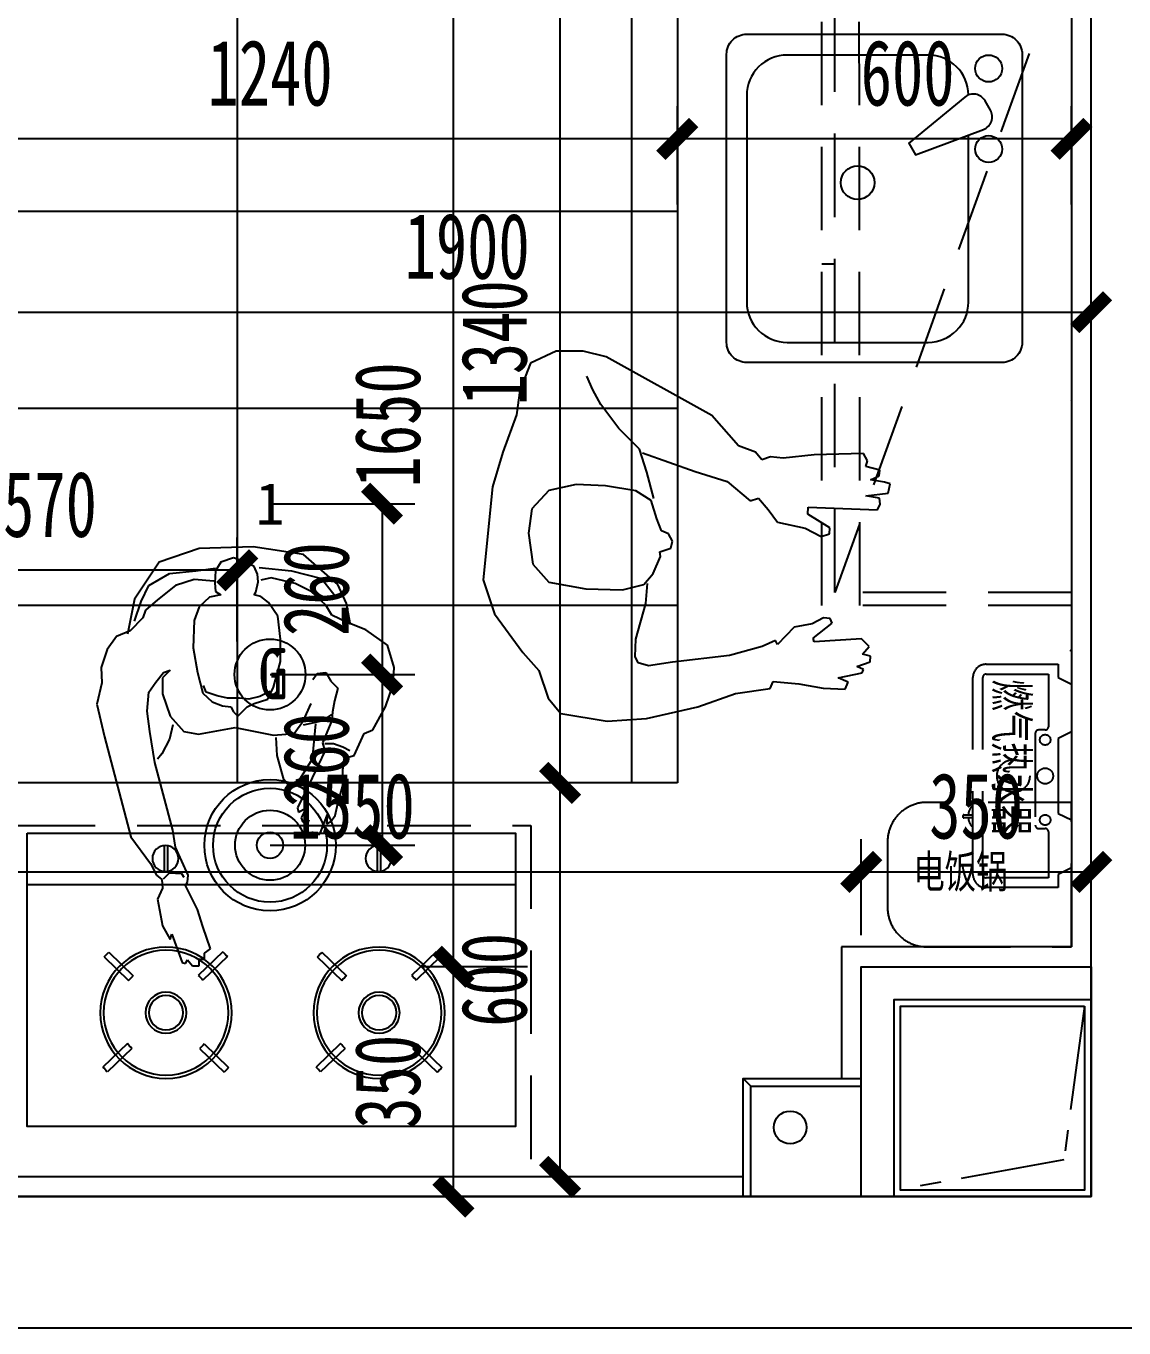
# Model space of a CAD drawing. Header units: millimetres. Extents: x -133666 to 880576, y -269375 to 86941.
# Drawn here: x -43326 to -41654, y -151267 to -149284 of the extents above; entities that cross this region are included whole.
import ezdxf
from ezdxf.enums import TextEntityAlignment as Align

# ---------------------------------------------------------------- set-up
doc = ezdxf.new("R2010")
doc.units = ezdxf.units.MM
doc.header["$LTSCALE"] = 1000
doc.linetypes.add('CENTER', pattern=[50.8, 31.75, -6.35, 6.35, -6.35])
doc.linetypes.add('DASHED', pattern=[19.05, 12.7, -6.35])
doc.layers.get('0').update_dxf_attribs({"linetype": 'CONTINUOUS'})
doc.layers.get('Defpoints').update_dxf_attribs({"color": 6, "linetype": 'CONTINUOUS'})
for name, color, linetype in [('A-土建墙（含管井、立管）', 6, 'CONTINUOUS'), ('A-新隔墙尺寸', 5, 'CONTINUOUS'), ('C-顶面灯具、灯带', 22, 'CONTINUOUS'), ('C-顶面设备（风口、换气扇、投影仪）', 7, 'CONTINUOUS'), ('C-顶面造型尺寸', 5, 'CONTINUOUS'), ('F-地坪填充', 250, 'CONTINUOUS'), ('P-固定家具（不落地、到顶）', 142, 'CONTINUOUS'), ('P-固定家具（落地、不到顶）', 142, 'CONTINUOUS'), ('P-完成面', 3, 'CONTINUOUS'), ('P-家具尺寸', 5, 'CONTINUOUS'), ('P-活动家具', 146, 'CONTINUOUS'), ('W-尺寸', 5, 'CONTINUOUS')]:
    doc.layers.add(name, color=color, linetype=linetype)
doc.styles.add('DIM', font='', dxfattribs={"width": 0.7})
doc.styles.add('WORD-2', font='simhei.ttf')
doc.styles.add('图框－2', font='tssdeng.shx', dxfattribs={"width": 0.7, "bigfont": 'TSSDCHN.shx'})
doc.styles.get('DIM').set_extended_font_data('SimSun')
doc.dimstyles.new('50', dxfattribs={"dimscale": 50, "dimtxt": 2, "dimasz": 1, "dimexe": 1, "dimexo": 1, "dimgap": 1, "dimtad": 1, "dimdec": 0, "dimzin": 0, "dimdsep": 46, "dimtxsty": 'DIM', "dimblk": 'ARCHTICK', "dimcen": 0, "dimclrd": 5, "dimclre": 5, "dimclrt": 35, "dimadec": 0, "dimazin": 0, "dimtfac": 0.5, "dimtdec": 0, "dimtix": 1, "dimtmove": 2, "dimatfit": 2, "dimldrblk": 'A', "dimfxl": 0, "dimtolj": 1, "dimtzin": 0, "dimlwd": -1, "dimlwe": -1, "dimarcsym": 0})

# ---------------------------------------------------------------- blocks, each defined once
blk = doc.blocks.new('A$C5F6C08B0')
at = {"color": 251}
for radius in [100, 86.7, 53.3, 20]:
    blk.add_circle((100, 100), radius, dxfattribs=at)
blk = doc.blocks.new('嵌入式筒灯')
at = {"color": 250}
blk.add_wipeout([(42.2, -42.7), (44.8, -40), (47.2, -37.1), (49.4, -34.1), (51.5, -30.9), (53.3, -27.6), (54.9, -24.2), (56.3, -20.7), (57.5, -17.1), (58.5, -13.5), (59.2, -9.8), (59.7, -6), (60, -2.3), (60, 1.5), (59.8, 5.3), (59.4, 9), (58.7, 12.7), (57.8, 16.4), (56.6, 20), (55.2, 23.5), (53.7, 26.9), (51.9, 30.2), (49.9, 33.4), (47.7, 36.5), (45.3, 39.4), (42.7, 42.2), (40, 44.8), (37.1, 47.2), (34.1, 49.4), (30.9, 51.5), (27.6, 53.3), (24.2, 54.9), (20.7, 56.3), (17.1, 57.5), (13.5, 58.5), (9.8, 59.2), (6, 59.7), (2.3, 60), (-1.5, 60), (-5.3, 59.8), (-9, 59.4), (-12.7, 58.7), (-16.4, 57.8), (-20, 56.6), (-23.5, 55.2), (-26.9, 53.7), (-30.2, 51.9), (-33.4, 49.9), (-36.5, 47.7), (-39.4, 45.3), (-42.2, 42.7), (-44.8, 40), (-47.2, 37.1), (-49.4, 34.1), (-51.5, 30.9), (-53.3, 27.6), (-54.9, 24.2), (-56.3, 20.7), (-57.5, 17.1), (-58.5, 13.5), (-59.2, 9.8), (-59.7, 6), (-60, 2.3), (-60, -1.5), (-59.8, -5.3), (-59.4, -9), (-58.7, -12.7), (-57.8, -16.4), (-56.6, -20), (-55.2, -23.5), (-53.7, -26.9), (-51.9, -30.2), (-49.9, -33.4), (-47.7, -36.5), (-45.3, -39.4), (-42.7, -42.2), (-40, -44.8), (-37.1, -47.2), (-34.1, -49.4), (-30.9, -51.5), (-27.6, -53.3), (-24.2, -54.9), (-20.7, -56.3), (-17.1, -57.5), (-13.5, -58.5), (-9.8, -59.2), (-6, -59.7), (-2.3, -60), (1.5, -60), (5.3, -59.8), (9, -59.4), (12.7, -58.7), (16.4, -57.8), (20, -56.6), (23.5, -55.2), (26.9, -53.7), (30.2, -51.9), (33.4, -49.9), (36.5, -47.7), (39.4, -45.3)], dxfattribs=at)
at = {"color": 251, "style": 'WORD-2'}
blk.add_attdef('1', text='', height=64, dxfattribs=at).set_placement((0, 0), align=Align.MIDDLE)
blk = doc.blocks.new('_ArchTick')
at = {"color": 0, "linetype": 'ByBlock', "const_width": 0.4}
blk.add_lwpolyline([(-0.5, -0.5), (0.5, 0.5)], dxfattribs=at)
blk = doc.blocks.new('*D667')
at = {"layer": 'Defpoints', "color": 0, "transparency": 16777216}
for p in [(-41704.1, -151066.6), (-41604.1, -151066.6), (-41704.1, -151968.3)]:
    blk.add_point(p, dxfattribs=at)
at = {"layer": 'W-尺寸', "color": 5, "transparency": 16777216}
for p, q in [((-41704.1, -151668.3), (-41704.1, -152018.3)), ((-41604.1, -151668.3), (-41604.1, -152018.3)), ((-41704.1, -151968.3), (-41754.1, -151968.3)), ((-41604.1, -151968.3), (-41704.1, -151968.3)), ((-41604.1, -151968.3), (-41554.1, -151968.3))]:
    blk.add_line(p, q, dxfattribs=at)
at = {"layer": 'W-尺寸', "color": 5, "transparency": 16777216, "xscale": 50, "yscale": 50, "zscale": 50}
blk.add_blockref('_ArchTick', (-41704.1, -151968.3), dxfattribs=at)
at = {"layer": 'W-尺寸', "color": 5, "transparency": 16777216, "xscale": 50, "yscale": 50, "zscale": 50, "rotation": 180}
blk.add_blockref('_ArchTick', (-41604.1, -151968.3), dxfattribs=at)
at = {"layer": 'W-尺寸', "color": 35, "transparency": 16777216, "insert": (-41654.1, -151868.3), "char_height": 100, "attachment_point": 5, "style": 'DIM'}
blk.add_mtext('\\A1;100', dxfattribs=at)
blk = doc.blocks.new('A')
for p, q in [((-1.435, 1.148), (-1.09, 1.437)), ((-1.09, 1.437), (0, 0)), ((-1.435, 1.148), (-0.369, 0)), ((-0.369, 0), (-2.127, 0)), ((-1.435, -1.148), (-0.369, 0)), ((-1.09, -1.437), (0, 0)), ((-1.435, -1.148), (-1.09, -1.437))]:
    blk.add_line(p, q)
for points in [[(-1.435, 1.148), (-1.09, 1.437), (-0.369, 0), (0, 0)], [(-1.435, -1.148), (-1.09, -1.437), (-0.369, 0), (0, 0)]]:
    blk.add_solid(points)
blk = doc.blocks.new('*D515')
at = {"layer": 'Defpoints', "color": 0, "transparency": 16777216}
for p in [(-43604.1, -151066.6), (-41704.1, -151066.6), (-41704.1, -151968.3)]:
    blk.add_point(p, dxfattribs=at)
at = {"layer": 'W-尺寸', "color": 5, "transparency": 16777216}
for p, q in [((-43604.1, -151668.3), (-43604.1, -152018.3)), ((-41704.1, -151668.3), (-41704.1, -152018.3)), ((-43604.1, -151968.3), (-41704.1, -151968.3))]:
    blk.add_line(p, q, dxfattribs=at)
at = {"layer": 'W-尺寸', "color": 5, "transparency": 16777216, "xscale": 50, "yscale": 50, "zscale": 50, "rotation": 180}
blk.add_blockref('_ArchTick', (-43604.1, -151968.3), dxfattribs=at)
at = {"layer": 'W-尺寸', "color": 5, "transparency": 16777216, "xscale": 50, "yscale": 50, "zscale": 50}
blk.add_blockref('_ArchTick', (-41704.1, -151968.3), dxfattribs=at)
at = {"layer": 'W-尺寸', "color": 35, "transparency": 16777216, "insert": (-42654.1, -151868.3), "char_height": 100, "attachment_point": 5, "style": 'DIM'}
blk.add_mtext('\\A1;1900', dxfattribs=at)
blk = doc.blocks.new('*D517')
at = {"layer": 'Defpoints', "color": 0, "transparency": 16777216}
for p in [(-38604.1, -150366.6), (-43704.1, -151066.6), (-43704.1, -152366.6)]:
    blk.add_point(p, dxfattribs=at)
at = {"layer": 'W-尺寸', "color": 5, "transparency": 16777216}
for p, q in [((-43704.1, -152066.6), (-43704.1, -152416.6)), ((-38604.1, -152066.6), (-38604.1, -152416.6)), ((-38604.1, -152366.6), (-43704.1, -152366.6))]:
    blk.add_line(p, q, dxfattribs=at)
at = {"layer": 'W-尺寸', "color": 5, "transparency": 16777216, "xscale": 50, "yscale": 50, "zscale": 50, "rotation": 180}
blk.add_blockref('_ArchTick', (-43704.1, -152366.6), dxfattribs=at)
at = {"layer": 'W-尺寸', "color": 5, "transparency": 16777216, "xscale": 50, "yscale": 50, "zscale": 50}
blk.add_blockref('_ArchTick', (-38604.1, -152366.6), dxfattribs=at)
at = {"layer": 'W-尺寸', "color": 35, "transparency": 16777216, "insert": (-41154.1, -152266.6), "char_height": 100, "attachment_point": 5, "style": 'DIM'}
blk.add_mtext('\\A1;5100', dxfattribs=at)
blk = doc.blocks.new('dfdhhjj')
for p, q in [((25705.6, -8350), (25668.2, -8314)), ((25712.4, -8342.6), (25675.2, -8306.8)), ((25815.6, -8342), (25852.8, -8306.2)), ((25822.4, -8349.3), (25859.7, -8313.4)), ((26030.2, -8350), (25992.8, -8314)), ((26036.9, -8342.6), (25999.7, -8306.8)), ((26140.1, -8342), (26177.4, -8306.2)), ((26146.9, -8349.3), (26184.3, -8313.4)), ((25670.1, -8481.8), (25707.4, -8446)), ((25677.1, -8489), (25714.4, -8453.1)), ((25850.9, -8489.6), (25813.5, -8453.7)), ((25857.8, -8482.4), (25820.6, -8446.6)), ((25994.7, -8481.8), (26031.9, -8446)), ((26001.6, -8489), (26039, -8453.1)), ((26175.4, -8489.6), (26138.1, -8453.7)), ((26182.4, -8482.4), (26145.2, -8446.6)), ((26296.6, -8591.8), (25552.7, -8591.8))]:
    blk.add_line(p, q)
at = {"color": 251}
for p, q in [((25761.4, -8651.4), (25761.4, -8612)), ((25766.4, -8651.3), (25766.4, -8612.1)), ((26085.9, -8651.4), (26085.9, -8612)), ((26090.9, -8651.3), (26090.9, -8612.1))]:
    blk.add_line(p, q, dxfattribs=at)
blk.add_lwpolyline([(25552.7, -8670.1), (26296.6, -8670.1), (26296.6, -8223.6), (25552.7, -8223.6)], close=True)
for centre, radius in [((25764.3, -8396.9), 100), ((26088.8, -8396.9), 100), ((25764.3, -8396.9), 31.3), ((26088.8, -8396.9), 31.3), ((25763.4, -8631.7), 19.8), ((26087.9, -8631.7), 19.8)]:
    blk.add_circle(centre, radius)
for centre, radius in [((25764.3, -8396.9), 95), ((26088.8, -8396.9), 95), ((25764.3, -8396.9), 26.3), ((26088.8, -8396.9), 26.3)]:
    blk.add_circle(centre, radius, dxfattribs=at)
for centre, radius, start, end in [((25764.3, -8396.9), 126.7, 134.6756, 139.1996), ((25764.3, -8396.9), 126.7, 41.1639, 45.6876), ((26088.8, -8396.9), 126.7, 134.6756, 139.1996), ((26088.8, -8396.9), 126.7, 41.1639, 45.6876), ((25764.3, -8396.9), 75.1, 133.6762, 141.3099), ((25764.3, -8396.9), 75.1, 39.3045, 46.9367), ((26088.8, -8396.9), 75.1, 133.6762, 141.3099), ((26088.8, -8396.9), 75.1, 39.3045, 46.9367), ((25764.3, -8396.9), 75.1, 220.8007, 228.4329), ((25764.3, -8396.9), 75.1, 310.9527, 318.5864), ((26088.8, -8396.9), 75.1, 220.8007, 228.4329), ((26088.8, -8396.9), 75.1, 310.9527, 318.5864), ((25764.3, -8396.9), 126.7, 222.0499, 226.5736), ((25764.3, -8396.9), 126.7, 313.0629, 317.5869), ((26088.8, -8396.9), 126.7, 222.0499, 226.5736), ((26088.8, -8396.9), 126.7, 313.0629, 317.5869)]:
    blk.add_arc(centre, radius, start, end)
blk = doc.blocks.new('*D705')
at = {"layer": 'A-新隔墙尺寸', "color": 5, "ltscale": 0.15, "transparency": 16777216}
for p, q in [((-43604.1, -149916.6), (-43604.1, -149669.9)), ((-41704.1, -149919.9), (-41704.1, -149669.9)), ((-43604.1, -149719.9), (-41704.1, -149719.9))]:
    blk.add_line(p, q, dxfattribs=at)
at = {"layer": 'Defpoints', "color": 0, "ltscale": 0.15, "transparency": 16777216}
for p in [(-41704.1, -149719.9), (-43604.1, -149966.6), (-41704.1, -150066.6)]:
    blk.add_point(p, dxfattribs=at)
at = {"layer": 'A-新隔墙尺寸', "color": 5, "ltscale": 0.15, "transparency": 16777216, "xscale": 50, "yscale": 50, "zscale": 50, "rotation": 180}
blk.add_blockref('_ArchTick', (-43604.1, -149719.9), dxfattribs=at)
at = {"layer": 'A-新隔墙尺寸', "color": 5, "ltscale": 0.15, "transparency": 16777216, "xscale": 50, "yscale": 50, "zscale": 50}
blk.add_blockref('_ArchTick', (-41704.1, -149719.9), dxfattribs=at)
at = {"layer": 'A-新隔墙尺寸', "color": 35, "ltscale": 0.15, "transparency": 16777216, "insert": (-42654.1, -149619.9), "char_height": 100, "attachment_point": 5, "style": 'DIM'}
blk.add_mtext('\\A1;1900', dxfattribs=at)
blk = doc.blocks.new('*D587')
at = {"layer": 'A-新隔墙尺寸', "color": 5, "ltscale": 0.15, "transparency": 16777216}
for p, q in [((-42562.2, -150716.6), (-42724.9, -150716.6)), ((-42674.9, -151066.6), (-42674.9, -150716.6)), ((-42562.2, -151066.6), (-42724.9, -151066.6))]:
    blk.add_line(p, q, dxfattribs=at)
at = {"layer": 'Defpoints', "color": 0, "ltscale": 0.15, "transparency": 16777216}
for p in [(-42674.9, -150716.6), (-42512.2, -150716.6), (-42512.2, -151066.6)]:
    blk.add_point(p, dxfattribs=at)
at = {"layer": 'A-新隔墙尺寸', "color": 5, "ltscale": 0.15, "transparency": 16777216, "xscale": 50, "yscale": 50, "zscale": 50}
for p, rotation in [((-42674.9, -150716.6), 90), ((-42674.9, -151066.6), 270)]:
    blk.add_blockref('_ArchTick', p, dxfattribs=dict(at, rotation=rotation))
at = {"layer": 'A-新隔墙尺寸', "color": 35, "ltscale": 0.15, "transparency": 16777216, "insert": (-42774.9, -150891.6), "char_height": 100, "attachment_point": 5, "rotation": 90, "style": 'DIM'}
blk.add_mtext('\\A1;350', dxfattribs=at)
blk = doc.blocks.new('*D588')
at = {"layer": 'A-新隔墙尺寸', "color": 5, "ltscale": 0.15, "transparency": 16777216}
for p, q in [((-42474.9, -149066.6), (-42724.9, -149066.6)), ((-42674.9, -150716.6), (-42674.9, -149066.6)), ((-42562.2, -150716.6), (-42724.9, -150716.6))]:
    blk.add_line(p, q, dxfattribs=at)
at = {"layer": 'Defpoints', "color": 0, "ltscale": 0.15, "transparency": 16777216}
for p in [(-42674.9, -149066.6), (-42383.4, -149066.6), (-42512.2, -150716.6)]:
    blk.add_point(p, dxfattribs=at)
at = {"layer": 'A-新隔墙尺寸', "color": 5, "ltscale": 0.15, "transparency": 16777216, "xscale": 50, "yscale": 50, "zscale": 50}
for p, rotation in [((-42674.9, -149066.6), 90), ((-42674.9, -150716.6), 270)]:
    blk.add_blockref('_ArchTick', p, dxfattribs=dict(at, rotation=rotation))
at = {"layer": 'A-新隔墙尺寸', "color": 35, "ltscale": 0.15, "transparency": 16777216, "insert": (-42774.9, -149891.6), "char_height": 100, "attachment_point": 5, "rotation": 90, "style": 'DIM'}
blk.add_mtext('\\A1;1650', dxfattribs=at)
blk = doc.blocks.new('*D709')
at = {"layer": 'A-新隔墙尺寸', "color": 5, "ltscale": 0.15, "transparency": 16777216}
for p, q in [((-42054.1, -150666.6), (-42054.1, -150522.2)), ((-41704.1, -150666.6), (-41704.1, -150522.2)), ((-42054.1, -150572.2), (-41704.1, -150572.2))]:
    blk.add_line(p, q, dxfattribs=at)
at = {"layer": 'Defpoints', "color": 0, "ltscale": 0.15, "transparency": 16777216}
for p in [(-41704.1, -150572.2), (-42054.1, -150716.6), (-41704.1, -150716.6)]:
    blk.add_point(p, dxfattribs=at)
at = {"layer": 'A-新隔墙尺寸', "color": 5, "ltscale": 0.15, "transparency": 16777216, "xscale": 50, "yscale": 50, "zscale": 50, "rotation": 180}
blk.add_blockref('_ArchTick', (-42054.1, -150572.2), dxfattribs=at)
at = {"layer": 'A-新隔墙尺寸', "color": 5, "ltscale": 0.15, "transparency": 16777216, "xscale": 50, "yscale": 50, "zscale": 50}
blk.add_blockref('_ArchTick', (-41704.1, -150572.2), dxfattribs=at)
at = {"layer": 'A-新隔墙尺寸', "color": 35, "ltscale": 0.15, "transparency": 16777216, "insert": (-41879.1, -150472.2), "char_height": 100, "attachment_point": 5, "style": 'DIM'}
blk.add_mtext('\\A1;350', dxfattribs=at)
blk = doc.blocks.new('A$C4D5836AC')
for points in [[(205.7, 450), (644.3, 450, -0.414214), (675, 419.3), (675, 30.7, -0.414214), (644.3, 0), (205.7, 0, -0.414214), (175, 30.7), (175, 419.3, -0.414214), (205.7, 450, -1)], [(270.9, 362.7), (341.2, 277.2), (358.9, 287.5), (320.1, 391.1, 0.463455), (290.7, 401.6), (276.4, 393.4, 0.463454), (270.9, 362.7, 0.472033)], [(267.6, 368.2, 0.411323), (206.9, 306.8), (206.9, 92, 0.414214), (268.2, 30.7), (583, 30.7, 0.414214), (644.3, 92), (644.3, 306.8, 0.414214), (583, 368.2), (328.7, 368.2)]]:
    blk.add_lwpolyline(points, format="xyb")
for centre, radius in [((227.3, 398.9), 20.5), ((350, 398.9), 20.5), ((401.2, 199.4), 25.6)]:
    blk.add_circle(centre, radius)
blk = doc.blocks.new('A$C5D166AF8')
at = {"layer": 'P-活动家具', "color": 250, "linetype": 'DASHED', "ltscale": 0.01}
for p, q in [((13, 123.5), (15, 123.5)), ((15, 93.5), (13, 93.5))]:
    blk.add_line(p, q, dxfattribs=at)
for points in [[(145, 113), (165, 103), (165, 30), (145, 20), (145, 0), (35, 0, -0.414214), (15, 20), (15, 320, -0.414214), (35, 340), (145, 340), (145, 320), (165, 310), (165, 237), (145, 227)], [(110, 235), (110, 95, 0.414214), (115, 90), (125, 90, -0.414214), (130, 85), (130, 15), (35, 15, -0.414214), (30, 20), (30, 320, -0.414214), (35, 325), (130, 325), (130, 245, -0.414214), (125, 240), (115, 240, 0.414214)]]:
    blk.add_lwpolyline(points, format="xyb", close=True, dxfattribs=at)
blk.add_lwpolyline([(15, 106), (1, 106, -0.414214), (0, 107), (0, 110, -0.414214), (1, 111), (15, 111)], format="xyb", dxfattribs=at)
for centre, radius in [((125, 225), 8), ((76.6, 170), 24.9), ((125, 170), 12), ((125, 103), 8)]:
    blk.add_circle(centre, radius, dxfattribs=at)
for centre, start, end in [((28.9, 109.9), 139.4531, 176.9441), ((28.9, 107.1), 183.0559, 220.5469)]:
    blk.add_arc(centre, 20.9, start, end, dxfattribs=at)
blk = doc.blocks.new('A$C42FC2733')
at = {"color": 0, "linetype": 'ByBlock'}
for p, q in [((149.8, 442.4), (126.3, 409.9)), ((183.6, 452.8), (149.8, 442.4)), ((209.7, 451.5), (183.6, 452.8)), ((243.5, 439.8), (209.7, 451.5)), ((278.7, 420.3), (243.5, 439.8)), ((283.9, 407.3), (278.7, 420.3)), ((126.3, 409.9), (114.6, 380)), ((317.8, 391.7), (283.9, 407.3)), ((86, 380), (57.3, 366.9)), ((118.5, 386.5), (86, 380)), ((114.6, 380), (104.2, 357.8)), ((304.7, 374.7), (310, 385.2)), ((321.7, 377.3), (317.8, 391.7)), ((339.9, 374.7), (321.7, 377.3)), ((57.3, 366.9), (11.7, 314.9)), ((48.2, 342.2), (76.8, 364.3)), ((104.2, 357.8), (88.6, 348.7)), ((204.5, 356.5), (214.9, 366.9)), ((214.9, 366.9), (234.4, 361.7)), ((234.4, 361.7), (251.3, 359.1)), ((251.3, 359.1), (264.4, 357.8)), ((264.4, 344.8), (255.3, 357.8)), ((264.4, 357.8), (298.2, 343.5)), ((299.5, 360.4), (304.7, 374.7)), ((299.5, 347.4), (299.5, 360.4)), ((363.3, 374.7), (339.9, 374.7)), ((390.7, 366.9), (363.3, 374.7)), ((408.9, 363), (390.7, 366.9)), ((418, 356.5), (408.9, 363)), ((36.5, 296.7), (48.2, 342.2)), ((88.6, 348.7), (67.7, 326.6)), ((191.4, 348.7), (204.5, 356.5)), ((192.7, 335.7), (191.4, 348.7)), ((270.9, 314.9), (264.4, 344.8)), ((298.2, 343.5), (311.3, 347.4)), ((311.3, 347.4), (351.6, 327.9)), ((437.6, 339.6), (407.6, 351.3)), ((407.6, 351.3), (421.9, 350)), ((421.9, 350), (418, 356.5)), ((438.9, 330.5), (437.6, 339.6)), ((67.7, 326.6), (56, 301.9)), ((201.9, 329.2), (192.7, 335.7)), ((264.4, 314.9), (238.3, 326.6)), ((269.6, 333.1), (323, 327.9)), ((323, 327.9), (356.8, 307.1)), ((351.6, 327.9), (397.2, 305.8)), ((403.7, 307.1), (397.2, 318.8)), ((397.2, 318.8), (412.8, 311)), ((419.3, 313.6), (415.4, 322.7)), ((415.4, 322.7), (432.4, 316.2)), ((432.4, 316.2), (436.3, 322.7)), ((433.7, 329.2), (438.9, 330.5)), ((436.3, 322.7), (433.7, 329.2)), ((11.7, 314.9), (0, 238.1)), ((56, 301.9), (46.9, 265.4)), ((283.9, 300.6), (264.4, 314.9)), ((286.5, 269.3), (283.9, 300.6)), ((356.8, 307.1), (365.9, 294.1)), ((397.2, 305.8), (403.7, 307.1)), ((412.8, 311), (419.3, 313.6)), ((31.3, 247.2), (36.5, 296.7)), ((140.6, 279.8), (105.5, 275.9)), ((174.5, 279.8), (140.6, 279.8)), ((213.6, 269.3), (174.5, 279.8)), ((354.2, 285), (317.8, 274.6)), ((365.9, 294.1), (354.2, 285)), ((46.9, 265.4), (50.8, 249.8)), ((84.7, 261.5), (75.5, 249.8)), ((105.5, 275.9), (84.7, 261.5)), ((231.8, 260.2), (213.6, 269.3)), ((220.1, 264.1), (227.9, 248.5)), ((238.3, 239.4), (231.8, 260.2)), ((274.8, 210.8), (286.5, 269.3)), ((317.8, 274.6), (290.4, 273.3)), ((0, 238.1), (2.6, 156.1)), ((30, 239.4), (22.1, 223.8)), ((41.7, 244.6), (30, 239.4)), ((53.4, 245.9), (41.7, 244.6)), ((69, 242), (53.4, 245.9)), ((72.9, 239.4), (69, 242)), ((75.5, 249.8), (72.9, 239.4)), ((227.9, 248.5), (231.8, 231.6)), ((243.5, 229), (238.3, 239.4)), ((22.1, 223.8), (16.9, 208.2)), ((231.8, 231.6), (230.5, 217.3)), ((251.3, 221.2), (243.5, 229)), ((257.9, 214.7), (251.3, 221.2)), ((16.9, 208.2), (23.4, 188.7)), ((230.5, 199.1), (226.6, 183.5)), ((230.5, 217.3), (230.5, 199.1)), ((242.2, 191.3), (243.5, 204.3)), ((243.5, 204.3), (251.3, 208.2)), ((251.3, 208.2), (257.9, 214.7)), ((285.2, 154.8), (274.8, 210.8)), ((23.4, 188.7), (36.5, 180.9)), ((36.5, 150.9), (32.6, 180.9)), ((36.5, 180.9), (54.7, 179.6)), ((54.7, 179.6), (67.7, 180.9)), ((67.7, 180.9), (72.9, 188.7)), ((72.9, 188.7), (76.8, 171.8)), ((226.6, 183.5), (221.4, 166.6)), ((235.7, 175.7), (242.2, 191.3)), ((52.1, 178.3), (49.5, 148.3)), ((76.8, 171.8), (91.2, 156.1)), ((191.4, 153.5), (222.7, 161.3)), ((221.4, 166.6), (211, 162.7)), ((222.7, 161.3), (235.7, 175.7)), ((578.2, 161.3), (552.2, 153.5)), ((612.1, 173.1), (578.2, 161.3)), ((618.6, 164), (612.1, 173.1)), ((627.7, 164), (618.6, 164)), ((627.7, 156.1), (627.7, 164)), ((2.6, 156.1), (23.4, 95)), ((40.4, 110.6), (36.5, 150.9)), ((49.5, 148.3), (58.6, 119.7)), ((91.2, 156.1), (112, 148.3)), ((112, 148.3), (153.7, 147)), ((153.7, 147), (191.4, 153.5)), ((281.3, 132.7), (285.2, 154.8)), ((500.1, 139.2), (457.1, 119.7)), ((510.5, 137.9), (500.1, 139.2)), ((552.2, 153.5), (515.7, 135.3)), ((638.1, 156.1), (627.7, 156.1)), ((629, 137.9), (638.1, 145.7)), ((638.1, 145.7), (638.1, 156.1)), ((58.6, 119.7), (80.7, 92.4)), ((257.9, 111.9), (281.3, 132.7)), ((457.1, 119.7), (431.1, 115.8)), ((496.2, 110.6), (497.5, 128.8)), ((497.5, 128.8), (502.7, 132.7)), ((515.7, 135.3), (510.5, 137.9)), ((589.9, 114.5), (632.9, 130.1)), ((634.2, 135.3), (629, 137.9)), ((632.9, 130.1), (634.2, 135.3)), ((58.6, 79.4), (40.4, 110.6)), ((191.4, 101.5), (187.5, 111.9)), ((187.5, 111.9), (199.3, 100.2)), ((205.8, 89.8), (191.4, 101.5)), ((199.3, 100.2), (224, 100.2)), ((224, 100.2), (257.9, 111.9)), ((270.9, 115.8), (293, 110.6)), ((293, 110.6), (315.2, 98.9)), ((431.1, 115.8), (328.2, 88.5)), ((505.3, 101.5), (496.2, 110.6)), ((506.6, 98.9), (519.6, 100.2)), ((519.6, 100.2), (536.6, 92.4)), ((536.6, 92.4), (576.9, 100.2)), ((576.9, 100.2), (597.8, 111.9)), ((597.8, 111.9), (589.9, 114.5)), ((23.4, 95), (79.4, 57.3)), ((83.3, 67.7), (58.6, 79.4)), ((80.7, 92.4), (96.4, 74.2)), ((221.4, 79.4), (205.8, 89.8)), ((250, 76.8), (221.4, 79.4)), ((281.3, 80.7), (250, 76.8)), ((328.2, 88.5), (281.3, 80.7)), ((315.2, 98.9), (323, 92.4)), ((441.5, 52), (481.9, 82)), ((481.9, 82), (500.1, 91.1)), ((500.1, 91.1), (506.6, 98.9)), ((113.3, 57.3), (83.3, 67.7)), ((96.4, 74.2), (108.1, 70.3)), ((108.1, 70.3), (127.6, 50.7)), ((79.4, 57.3), (132.8, 46.8)), ((127.6, 50.7), (136.7, 29.9)), ((289.1, 11.7), (441.5, 52)), ((136.7, 29.9), (156.3, 15.6)), ((156.3, 15.6), (183.6, 6.5)), ((183.6, 6.5), (207.1, 7.8)), ((207.1, 7.8), (239.6, 0)), ((239.6, 0), (289.1, 11.7))]:
    blk.add_line(p, q, dxfattribs=at)
blk = doc.blocks.new('A$C72A3536B')
at = {"color": 250, "linetype": 'ByBlock'}
for p, q in [((201.9, 619.6), (199.3, 610.9)), ((215.9, 616.6), (201.9, 619.6)), ((220.1, 582.2), (215.9, 616.6)), ((180.8, 603.6), (175.4, 582.6)), ((189.7, 602.8), (180.8, 603.6)), ((195.7, 589.7), (189.7, 602.8)), ((199.3, 610.9), (195.7, 589.7)), ((223.7, 603.4), (220.1, 582.2)), ((232.8, 604.4), (223.7, 603.4)), ((241.3, 600.1), (232.8, 604.4)), ((237.5, 494.8), (241.3, 600.1)), ((166.7, 585.1), (155.4, 578.9)), ((155.4, 578.9), (157.8, 503.6)), ((175.4, 582.6), (166.7, 585.1)), ((449.5, 587.2), (437.7, 575.7)), ((437.7, 575.7), (442.2, 503.7)), ((461.1, 577.3), (449.5, 587.2)), ((464, 589.5), (461.1, 577.3)), ((472.9, 588.8), (464, 589.5)), ((480, 568.5), (472.9, 588.8)), ((484.5, 578.8), (480, 568.5)), ((489.7, 576.6), (484.5, 578.8)), ((497.2, 540.1), (489.7, 576.6)), ((503.9, 555.6), (497.2, 540.1)), ((514.3, 551.1), (503.9, 555.6)), ((513.1, 517.2), (514.3, 551.1)), ((269, 527.8), (248.1, 493.9)), ((277.9, 527.1), (269, 527.8)), ((282.1, 514.2), (277.9, 527.1)), ((406.7, 528.3), (405.8, 517.7)), ((405.8, 517.7), (415.1, 500.7)), ((414.2, 531.3), (406.7, 528.3)), ((436.7, 502.4), (414.2, 531.3)), ((506.3, 480.2), (513.1, 517.2)), ((157.8, 503.6), (162.6, 456.6)), ((269.3, 490.2), (282.1, 514.2)), ((415.1, 500.7), (419.8, 473.5)), ((442.2, 503.7), (436.7, 502.4)), ((248.1, 493.9), (237.5, 494.8)), ((260.2, 448.1), (269.3, 490.2)), ((502.9, 441.1), (506.3, 480.2)), ((162.6, 456.6), (160.9, 437.1)), ((419.8, 473.5), (446.2, 447.9)), ((160.9, 437.1), (165.1, 424.1)), ((241.1, 433.6), (260.2, 448.1)), ((446.2, 447.9), (440.6, 444.8)), ((440.6, 444.8), (449.5, 424.3)), ((513.2, 436.7), (502.9, 441.1)), ((521.1, 384.1), (513.2, 436.7)), ((165.1, 424.1), (153.5, 414.4)), ((223.7, 419), (241.1, 433.6)), ((227.9, 406.1), (223.7, 419)), ((449.5, 424.3), (463.1, 374.8)), ((153.5, 414.4), (144.1, 388.4)), ((198, 371.1), (227.9, 406.1)), ((144.1, 388.4), (97.6, 347.7)), ((541.2, 326.8), (521.1, 384.1)), ((183, 322.3), (198, 371.1)), ((463.1, 374.8), (473.4, 288)), ((97.6, 347.7), (8.5, 187.2)), ((154.6, 242.5), (183, 322.3)), ((559.3, 248.2), (541.2, 326.8)), ((277.9, 281.8), (273.4, 271.5)), ((289.1, 288), (277.9, 281.8)), ((299.6, 285.3), (289.1, 288)), ((305.3, 268.7), (299.6, 285.3)), ((473.4, 288), (479.1, 251.7)), ((224.1, 259.7), (183.8, 248.9)), ((254.9, 264.1), (227.3, 255.8)), ((273.4, 271.5), (254.9, 264.1)), ((312.6, 269.8), (305.3, 268.7)), ((338.4, 258.6), (312.6, 269.8)), ((355.1, 244.6), (338.4, 258.6)), ((183.8, 248.9), (148.8, 237.6)), ((227.3, 255.8), (212.7, 232)), ((384, 247.5), (353.8, 250.1)), ((363, 211.7), (355.1, 244.6)), ((438.1, 232), (384, 247.5)), ((479.1, 251.7), (474.2, 236)), ((563.1, 188.8), (559.3, 248.2)), ((148.8, 237.6), (117.4, 206.3)), ((212.7, 232), (205.1, 186.1)), ((464.8, 231.4), (438.1, 232)), ((474.2, 236), (464.8, 231.4)), ((117.4, 206.3), (81.1, 179.1)), ((361.7, 156.3), (363, 211.7)), ((8.5, 187.2), (0, 152.2)), ((81.1, 179.1), (58.5, 166.7)), ((205.1, 186.1), (203, 141.6)), ((551.5, 118.2), (563.1, 188.8)), ((58.5, 166.7), (38.1, 157.8)), ((0, 152.2), (0, 111)), ((203, 141.6), (211.8, 99.6)), ((351.4, 100), (361.7, 156.3)), ((0, 111), (18, 71.8)), ((211.8, 99.6), (240, 73.9)), ((324.2, 75.5), (351.4, 100)), ((528.4, 98.8), (551.5, 118.2)), ((458.8, 60.1), (486, 84.6)), ((486, 84.6), (528.4, 98.8)), ((18, 71.8), (59.5, 55.7)), ((240, 73.9), (277.1, 68.9)), ((277.1, 68.9), (324.2, 75.5)), ((399.6, 17), (458.8, 60.1)), ((59.5, 55.7), (96.7, 50.6)), ((96.7, 50.6), (153.8, 29.5)), ((153.8, 29.5), (206.2, 14.2)), ((206.2, 14.2), (348, 0)), ((348, 0), (399.6, 17))]:
    blk.add_line(p, q, dxfattribs=at)
blk = doc.blocks.new('*D607')
at = {"layer": 'Defpoints', "color": 0, "ltscale": 0.15, "transparency": 16777216}
for p in [(-43574.1, -149456.1), (-42334.1, -150010.4), (-43574.1, -150069.7)]:
    blk.add_point(p, dxfattribs=at)
at = {"layer": 'P-家具尺寸', "color": 5, "ltscale": 0.15, "transparency": 16777216}
for p, q in [((-43574.1, -149556.1), (-43574.1, -149406.1)), ((-42334.1, -149556.1), (-42334.1, -149406.1)), ((-42334.1, -149456.1), (-43574.1, -149456.1))]:
    blk.add_line(p, q, dxfattribs=at)
at = {"layer": 'P-家具尺寸', "color": 5, "ltscale": 0.15, "transparency": 16777216, "xscale": 50, "yscale": 50, "zscale": 50, "rotation": 180}
blk.add_blockref('_ArchTick', (-43574.1, -149456.1), dxfattribs=at)
at = {"layer": 'P-家具尺寸', "color": 5, "ltscale": 0.15, "transparency": 16777216, "xscale": 50, "yscale": 50, "zscale": 50}
blk.add_blockref('_ArchTick', (-42334.1, -149456.1), dxfattribs=at)
at = {"layer": 'P-家具尺寸', "color": 35, "ltscale": 0.15, "transparency": 16777216, "insert": (-42954.1, -149356.1), "char_height": 100, "attachment_point": 5, "style": 'DIM'}
blk.add_mtext('\\A1;1240', dxfattribs=at)
blk = doc.blocks.new('*D608')
at = {"layer": 'Defpoints', "color": 0, "ltscale": 0.15, "transparency": 16777216}
for p in [(-42334.1, -149456.1), (-41734.1, -150010.4), (-42334.1, -150069.7)]:
    blk.add_point(p, dxfattribs=at)
at = {"layer": 'P-家具尺寸', "color": 5, "ltscale": 0.15, "transparency": 16777216}
for p, q in [((-42334.1, -149556.1), (-42334.1, -149406.1)), ((-41734.1, -149556.1), (-41734.1, -149406.1)), ((-41734.1, -149456.1), (-42334.1, -149456.1))]:
    blk.add_line(p, q, dxfattribs=at)
at = {"layer": 'P-家具尺寸', "color": 5, "ltscale": 0.15, "transparency": 16777216, "xscale": 50, "yscale": 50, "zscale": 50, "rotation": 180}
blk.add_blockref('_ArchTick', (-42334.1, -149456.1), dxfattribs=at)
at = {"layer": 'P-家具尺寸', "color": 5, "ltscale": 0.15, "transparency": 16777216, "xscale": 50, "yscale": 50, "zscale": 50}
blk.add_blockref('_ArchTick', (-41734.1, -149456.1), dxfattribs=at)
at = {"layer": 'P-家具尺寸', "color": 35, "ltscale": 0.15, "transparency": 16777216, "insert": (-41983.5, -149356.1), "char_height": 100, "attachment_point": 5, "style": 'DIM'}
blk.add_mtext('\\A1;600', dxfattribs=at)
blk = doc.blocks.new('*D609')
at = {"layer": 'Defpoints', "color": 0, "ltscale": 0.15, "transparency": 16777216}
for p in [(-42512.7, -150436.6), (-42352, -150436.6), (-42352, -151036.6)]:
    blk.add_point(p, dxfattribs=at)
at = {"layer": 'P-家具尺寸', "color": 5, "ltscale": 0.15, "transparency": 16777216}
for p, q in [((-42412.7, -150436.6), (-42562.7, -150436.6)), ((-42512.7, -151036.6), (-42512.7, -150436.6)), ((-42412.7, -151036.6), (-42562.7, -151036.6))]:
    blk.add_line(p, q, dxfattribs=at)
at = {"layer": 'P-家具尺寸', "color": 5, "ltscale": 0.15, "transparency": 16777216, "xscale": 50, "yscale": 50, "zscale": 50}
for p, rotation in [((-42512.7, -150436.6), 90), ((-42512.7, -151036.6), 270)]:
    blk.add_blockref('_ArchTick', p, dxfattribs=dict(at, rotation=rotation))
at = {"layer": 'P-家具尺寸', "color": 35, "ltscale": 0.15, "transparency": 16777216, "insert": (-42612.7, -150736.6), "char_height": 100, "attachment_point": 5, "rotation": 90, "style": 'DIM'}
blk.add_mtext('\\A1;600', dxfattribs=at)
blk = doc.blocks.new('*D740')
at = {"layer": 'Defpoints', "color": 0, "ltscale": 0.15, "transparency": 16777216}
for p in [(-42512.7, -149096.6), (-42334.1, -149096.6), (-42352, -150436.6)]:
    blk.add_point(p, dxfattribs=at)
at = {"layer": 'P-家具尺寸', "color": 5, "ltscale": 0.15, "transparency": 16777216}
for p, q in [((-42412.7, -149096.6), (-42562.7, -149096.6)), ((-42512.7, -150436.6), (-42512.7, -149096.6)), ((-42412.7, -150436.6), (-42562.7, -150436.6))]:
    blk.add_line(p, q, dxfattribs=at)
at = {"layer": 'P-家具尺寸', "color": 5, "ltscale": 0.15, "transparency": 16777216, "xscale": 50, "yscale": 50, "zscale": 50}
for p, rotation in [((-42512.7, -149096.6), 90), ((-42512.7, -150436.6), 270)]:
    blk.add_blockref('_ArchTick', p, dxfattribs=dict(at, rotation=rotation))
at = {"layer": 'P-家具尺寸', "color": 35, "ltscale": 0.15, "transparency": 16777216, "insert": (-42612.7, -149766.6), "char_height": 100, "attachment_point": 5, "rotation": 90, "style": 'DIM'}
blk.add_mtext('\\A1;1340', dxfattribs=at)
blk = doc.blocks.new('*D610')
at = {"layer": 'A-新隔墙尺寸', "color": 5, "ltscale": 0.15, "transparency": 16777216}
for p, q in [((-43604.1, -150668.4), (-43604.1, -150522.2)), ((-42054.1, -150668.4), (-42054.1, -150522.2)), ((-43604.1, -150572.2), (-42054.1, -150572.2))]:
    blk.add_line(p, q, dxfattribs=at)
at = {"layer": 'Defpoints', "color": 0, "ltscale": 0.15, "transparency": 16777216}
for p in [(-42054.1, -150572.2), (-43604.1, -150718.4), (-42054.1, -150718.4)]:
    blk.add_point(p, dxfattribs=at)
at = {"layer": 'A-新隔墙尺寸', "color": 5, "ltscale": 0.15, "transparency": 16777216, "xscale": 50, "yscale": 50, "zscale": 50, "rotation": 180}
blk.add_blockref('_ArchTick', (-43604.1, -150572.2), dxfattribs=at)
at = {"layer": 'A-新隔墙尺寸', "color": 5, "ltscale": 0.15, "transparency": 16777216, "xscale": 50, "yscale": 50, "zscale": 50}
blk.add_blockref('_ArchTick', (-42054.1, -150572.2), dxfattribs=at)
at = {"layer": 'A-新隔墙尺寸', "color": 35, "ltscale": 0.15, "transparency": 16777216, "insert": (-42829.1, -150472.2), "char_height": 100, "attachment_point": 5, "style": 'DIM'}
blk.add_mtext('\\A1;1550', dxfattribs=at)
blk = doc.blocks.new('A$C40BE60D6')
blk.add_circle((180, 180), 180)
at = {"style": '图框－2', "width": 0.7}
blk.add_text('G', height=259.2, dxfattribs=at).set_placement((127.4, 53.7))
at = {"ltscale": 0.15, "insert": (122.3, 310.3), "char_height": 250, "width": 119.173, "attachment_point": 1, "style": 'DIM'}
blk.add_mtext('G', dxfattribs=at)
blk = doc.blocks.new('*D630')
at = {"layer": 'C-顶面造型尺寸', "color": 5, "ltscale": 0.15, "transparency": 16777216}
for p, q in [((-42954.2, -150011.6), (-42733.7, -150011.6)), ((-42783.7, -150011.6), (-42783.7, -150271.6)), ((-42954.2, -150271.6), (-42733.7, -150271.6))]:
    blk.add_line(p, q, dxfattribs=at)
at = {"layer": 'Defpoints', "color": 0, "ltscale": 0.15, "transparency": 16777216}
for p in [(-43004.2, -150011.6), (-43004.2, -150271.6), (-42783.7, -150271.6)]:
    blk.add_point(p, dxfattribs=at)
at = {"layer": 'C-顶面造型尺寸', "color": 5, "ltscale": 0.15, "transparency": 16777216, "xscale": 50, "yscale": 50, "zscale": 50}
for p, rotation in [((-42783.7, -150011.6), 90), ((-42783.7, -150271.6), 270)]:
    blk.add_blockref('_ArchTick', p, dxfattribs=dict(at, rotation=rotation))
at = {"layer": 'C-顶面造型尺寸', "color": 35, "ltscale": 0.15, "transparency": 16777216, "insert": (-42883.7, -150141.6), "char_height": 100, "attachment_point": 5, "rotation": 90, "style": 'DIM'}
blk.add_mtext('\\A1;260', dxfattribs=at)
blk = doc.blocks.new('*D631')
at = {"layer": 'C-顶面造型尺寸', "color": 5, "ltscale": 0.15, "transparency": 16777216}
for p, q in [((-42954.2, -150271.6), (-42733.7, -150271.6)), ((-42783.7, -150271.6), (-42783.7, -150531.6)), ((-42954.2, -150531.6), (-42733.7, -150531.6))]:
    blk.add_line(p, q, dxfattribs=at)
at = {"layer": 'Defpoints', "color": 0, "ltscale": 0.15, "transparency": 16777216}
for p in [(-43004.2, -150271.6), (-43004.2, -150531.6), (-42783.7, -150531.6)]:
    blk.add_point(p, dxfattribs=at)
at = {"layer": 'C-顶面造型尺寸', "color": 5, "ltscale": 0.15, "transparency": 16777216, "xscale": 50, "yscale": 50, "zscale": 50}
for p, rotation in [((-42783.7, -150271.6), 90), ((-42783.7, -150531.6), 270)]:
    blk.add_blockref('_ArchTick', p, dxfattribs=dict(at, rotation=rotation))
at = {"layer": 'C-顶面造型尺寸', "color": 35, "ltscale": 0.15, "transparency": 16777216, "insert": (-42883.7, -150401.6), "char_height": 100, "attachment_point": 5, "rotation": 90, "style": 'DIM'}
blk.add_mtext('\\A1;260', dxfattribs=at)
blk = doc.blocks.new('*D632')
at = {"layer": 'C-顶面造型尺寸', "color": 5, "ltscale": 0.15, "transparency": 16777216}
for p, q in [((-43574.1, -150221.6), (-43574.1, -150062.9)), ((-43004.2, -150221.6), (-43004.2, -150062.9)), ((-43004.2, -150112.9), (-43574.1, -150112.9))]:
    blk.add_line(p, q, dxfattribs=at)
at = {"layer": 'Defpoints', "color": 0, "ltscale": 0.15, "transparency": 16777216}
for p in [(-43574.1, -150112.9), (-43574.1, -150271.6), (-43004.2, -150271.6)]:
    blk.add_point(p, dxfattribs=at)
at = {"layer": 'C-顶面造型尺寸', "color": 5, "ltscale": 0.15, "transparency": 16777216, "xscale": 50, "yscale": 50, "zscale": 50, "rotation": 180}
blk.add_blockref('_ArchTick', (-43574.1, -150112.9), dxfattribs=at)
at = {"layer": 'C-顶面造型尺寸', "color": 5, "ltscale": 0.15, "transparency": 16777216, "xscale": 50, "yscale": 50, "zscale": 50}
blk.add_blockref('_ArchTick', (-43004.2, -150112.9), dxfattribs=at)
at = {"layer": 'C-顶面造型尺寸', "color": 35, "ltscale": 0.15, "transparency": 16777216, "insert": (-43289.2, -150012.9), "char_height": 100, "attachment_point": 5, "style": 'DIM'}
blk.add_mtext('\\A1;570', dxfattribs=at)

msp = doc.modelspace()

# ---------------------------------------------------------------- linework, layer by layer
at = {"layer": 'A-土建墙（含管井、立管）', "color": 6}
msp.add_line((-41704.1, -151066.6), (-41704.1, -149066.6), dxfattribs=at)
at = {"layer": 'A-土建墙（含管井、立管）', "color": 251}
msp.add_line((-41804.1, -151066.6), (-41704.1, -151066.6), dxfattribs=at)
at = {"layer": 'A-土建墙（含管井、立管）', "color": 6}
for points in [[(-41704.1, -150716.6), (-41704.1, -151066.6), (-42054.1, -151066.6), (-42054.1, -150716.6), (-41704.1, -150716.6)], [(-43804.1, -151266.6), (-38504.1, -151266.6), (-38504.1, -151066.6)], [(-41704.1, -151066.6), (-43604.1, -151066.6)], [(-43604.1, -151066.6), (-41704.1, -151066.6)]]:
    msp.add_lwpolyline(points, dxfattribs=at)
msp.add_lwpolyline([(-41704.1, -150766.6), (-41704.1, -151066.6), (-42004.1, -151066.6), (-42004.1, -150766.6)], close=True, dxfattribs=at)
at = {"layer": 'A-土建墙（含管井、立管）', "color": 251, "linetype": 'CENTER', "ltscale": 0.005}
msp.add_lwpolyline([(-41714.1, -150776.6), (-41745.6, -151010.4), (-41994.1, -151055.7)], dxfattribs=at)
at = {"layer": 'A-土建墙（含管井、立管）', "color": 251}
msp.add_lwpolyline([(-41714.1, -150776.6), (-41714.1, -151056.6), (-41994.1, -151056.6), (-41994.1, -150776.6)], close=True, dxfattribs=at)
msp.add_circle((-42162.3, -150961.3), 25, dxfattribs=at)
at = {"layer": 'F-地坪填充', "ltscale": 0.15}
for p, q in [((-42404.1, -149124.9), (-42404.1, -150436.6)), ((-42334.1, -149566.6), (-45804.1, -149566.6)), ((-42334.1, -149566.6), (-43589.1, -149566.6)), ((-42334.1, -149866.6), (-45804.1, -149866.6)), ((-42334.1, -149866.6), (-43589.1, -149866.6)), ((-42334.1, -150166.6), (-43574.1, -150166.6)), ((-42334.1, -150166.6), (-43574.1, -150166.6))]:
    msp.add_line(p, q, dxfattribs=at)
at = {"layer": 'P-固定家具（不落地、到顶）', "color": 35, "linetype": 'DASHED', "ltscale": 0.01}
for p, q in [((-42114.1, -150166.6), (-42114.1, -149096.6)), ((-42094.1, -150146.6), (-42094.1, -149096.6)), ((-42094.1, -149646.6), (-42114.1, -149646.6)), ((-41734.1, -150146.6), (-42114.1, -150146.6)), ((-41734.1, -150166.6), (-42114.1, -150166.6))]:
    msp.add_line(p, q, dxfattribs=at)
at = {"layer": 'P-固定家具（不落地、到顶）', "color": 251, "linetype": 'DASHED', "ltscale": 0.01}
for p, q in [((-41734.1, -149146.6), (-42094.1, -150146.6)), ((-41734.1, -149854.3), (-41735.2, -149855.5)), ((-41734.1, -150234.3), (-41736.2, -150236.6))]:
    msp.add_line(p, q, dxfattribs=at)
at = {"layer": 'P-固定家具（不落地、到顶）', "color": 22, "linetype": 'DASHED', "ltscale": 0.01}
msp.add_lwpolyline([(-42056.1, -150166.6), (-42057.3, -149096.6)], dxfattribs=at)
at = {"layer": 'P-固定家具（不落地、到顶）', "color": 35, "linetype": 'DASHED', "ltscale": 0.01}
msp.add_lwpolyline([(-43347.2, -150501.4), (-42557.2, -150501.4), (-42557.2, -151036.6), (-43347.2, -151036.6)], close=True, dxfattribs=at)
at = {"layer": 'P-固定家具（落地、不到顶）'}
for p, q in [((-42334.1, -149096.6), (-42334.1, -150436.6)), ((-42334.1, -150436.6), (-43574.1, -150436.6))]:
    msp.add_line(p, q, dxfattribs=at)
at = {"layer": 'P-完成面'}
for p, q in [((-41734.1, -149096.6), (-41734.1, -150686.3)), ((-41734.1, -150686.3), (-42084.1, -150686.3)), ((-42084.1, -150686.3), (-42084.1, -150886.6)), ((-42234.1, -151036.6), (-43574.1, -151036.6))]:
    msp.add_line(p, q, dxfattribs=at)
at = {"layer": 'P-完成面', "color": 251}
msp.add_line((-42222.1, -150898.6), (-42234.1, -150886.6), dxfattribs=at)
at = {"layer": 'P-完成面'}
msp.add_lwpolyline([(-42234.1, -151066.6), (-42234.1, -150886.6), (-42054.1, -150886.6)], dxfattribs=at)
at = {"layer": 'P-完成面', "color": 251}
msp.add_lwpolyline([(-42222.1, -151066.6), (-42222.1, -150898.6), (-42054.1, -150898.6)], dxfattribs=at)
at = {"layer": 'P-活动家具', "linetype": 'DASHED', "ltscale": 0.01}
msp.add_lwpolyline([(-41734.1, -150466.3), (-41954.1, -150466.3, 0.414214), (-42014.1, -150526.3), (-42014.1, -150626.3, 0.414214), (-41954.1, -150686.3), (-41734.1, -150686.3)], format="xyb", close=True, dxfattribs=at)

# ---------------------------------------------------------------- block references
at = {"layer": 'C-顶面灯具、灯带'}
msp.add_blockref('嵌入式筒灯', (-42954.2, -150011.6), dxfattribs=at).add_auto_attribs({'1': '1'})
at = {"layer": 'C-顶面设备（风口、换气扇、投影仪）', "color": 7, "xscale": 0.3000000000029104, "yscale": 0.3000000000029104, "zscale": 0.3000000000029104}
msp.add_blockref('A$C40BE60D6', (-43008.2, -150325.6), dxfattribs=at)
at = {"layer": 'C-顶面设备（风口、换气扇、投影仪）', "color": 7}
msp.add_blockref('A$C5F6C08B0', (-43054.2, -150631.6), dxfattribs=at)
at = {"layer": 'P-活动家具', "rotation": 270}
msp.add_blockref('A$C4D5836AC', (-42259.1, -149121.6), dxfattribs=at)
at = {"layer": 'P-活动家具', "color": 250, "linetype": 'DASHED', "ltscale": 0.015, "rotation": 270}
msp.add_blockref('A$C72A3536B', (-42629.5, -149779.5), dxfattribs=at)
at = {"layer": 'P-活动家具', "color": 250, "linetype": 'DASHED', "ltscale": 0.015}
msp.add_blockref('A$C5D166AF8', (-41899.1, -150596.1), dxfattribs=at)
at = {"layer": 'P-活动家具', "xscale": -1, "rotation": 180}
msp.add_blockref('dfdhhjj', (-68876.9, -159183.5), dxfattribs=at)

# ---------------------------------------------------------------- texts
at = {"layer": 'P-活动家具', "color": 250, "linetype": 'DASHED', "ltscale": 0.015, "insert": (-41827.8, -150398.5), "char_height": 50, "attachment_point": 5, "rotation": 270, "style": 'DIM'}
msp.add_mtext('\\A1;燃气热水器', dxfattribs=at)
at = {"layer": 'P-活动家具', "color": 250, "linetype": 'DASHED', "ltscale": 0.015, "insert": (-41903.1, -150574.5), "char_height": 50, "attachment_point": 5, "style": 'DIM'}
msp.add_mtext('\\A1;电饭锅', dxfattribs=at)

# ---------------------------------------------------------------- dimensions: what is measured, and where the dimension line sits
at = {"layer": 'A-新隔墙尺寸', "color": 1, "ltscale": 0.15}
for base, p1, p2, picture, middle in [((-42674.9, -149066.6), (-42512.2, -150716.6), (-42383.4, -149066.6), '*D588', (-42774.9, -149891.6)), ((-42674.9, -150716.6), (-42512.2, -151066.6), (-42512.2, -150716.6), '*D587', (-42774.9, -150891.6))]:
    dim = msp.add_linear_dim(base=base, p1=p1, p2=p2, angle=90, dimstyle='50', override={"dimfxl": 4}, dxfattribs=at)
    dim.commit()
    dim.dimension.update_dxf_attribs({"geometry": picture, "text_midpoint": middle})
for base, p1, p2, picture, middle in [((-42054.1, -150572.2), (-43604.1, -150718.4), (-42054.1, -150718.4), '*D610', (-42829.1, -150472.2)), ((-41704.1, -150572.2), (-42054.1, -150716.6), (-41704.1, -150716.6), '*D709', (-41879.1, -150472.2))]:
    dim = msp.add_linear_dim(base=base, p1=p1, p2=p2, dimstyle='50', override={"dimfxl": 4}, dxfattribs=at)
    dim.commit()
    dim.dimension.update_dxf_attribs({"geometry": picture, "text_midpoint": middle})
at = {"layer": 'C-顶面造型尺寸', "ltscale": 0.15}
dim = msp.add_linear_dim(base=(-42783.7, -150531.6), p1=(-43004.2, -150271.6), p2=(-43004.2, -150531.6), angle=90, dimstyle='50', dxfattribs=at)
dim.commit()
dim.dimension.update_dxf_attribs({"geometry": '*D631', "text_midpoint": (-42883.7, -150401.6)})
at = {"layer": 'P-家具尺寸', "ltscale": 0.15}
for base, p1, p2, picture, middle in [((-42512.7, -149096.6), (-42352, -150436.6), (-42334.1, -149096.6), '*D740', (-42612.7, -149766.6)), ((-42512.7, -150436.6), (-42352, -151036.6), (-42352, -150436.6), '*D609', (-42612.7, -150736.6))]:
    dim = msp.add_linear_dim(base=base, p1=p1, p2=p2, angle=90, dimstyle='50', override={"dimfxl": 2, "dimarcsym": 1}, dxfattribs=at)
    dim.commit()
    dim.dimension.update_dxf_attribs({"geometry": picture, "text_midpoint": middle})
dim = msp.add_linear_dim(base=(-42334.1, -149456.1), p1=(-41734.1, -150010.4), p2=(-42334.1, -150069.7), dimstyle='50', override={"dimfxl": 2, "dimarcsym": 1}, dxfattribs=at)
dim.commit()
dim.dimension.update_dxf_attribs({"geometry": '*D608', "text_midpoint": (-41983.5, -149356.1), "dimtype": 160})
at = {"layer": 'W-尺寸'}
for base, p1, p2, picture, middle in [((-43704.1, -152366.6), (-38604.1, -150366.6), (-43704.1, -151066.6), '*D517', (-41154.1, -152266.6)), ((-41704.1, -151968.3), (-43604.1, -151066.6), (-41704.1, -151066.6), '*D515', (-42654.1, -151868.3)), ((-41704.1, -151968.3), (-41604.1, -151066.6), (-41704.1, -151066.6), '*D667', (-41654.1, -151868.3))]:
    dim = msp.add_linear_dim(base=base, p1=p1, p2=p2, angle=180, dimstyle='50', dxfattribs=at)
    dim.commit()
    dim.dimension.update_dxf_attribs({"geometry": picture, "text_midpoint": middle})

# ---------------------------------------------------------------- next in the draw order: linework, layer by layer
at = {"layer": 'F-地坪填充', "ltscale": 0.15}
msp.add_line((-43004.1, -148966.6), (-43004.1, -150436.6), dxfattribs=at)

# ---------------------------------------------------------------- next in the draw order: block references
at = {"layer": 'P-活动家具', "color": 250, "linetype": 'DASHED', "ltscale": 0.015, "rotation": 270}
msp.add_blockref('A$C42FC2733', (-43218, -150077.3), dxfattribs=at)

# ---------------------------------------------------------------- next in the draw order: dimensions: what is measured, and where the dimension line sits
at = {"layer": 'A-新隔墙尺寸', "color": 1, "ltscale": 0.15}
dim = msp.add_linear_dim(base=(-41704.1, -149719.9), p1=(-43604.1, -149966.6), p2=(-41704.1, -150066.6), dimstyle='50', override={"dimfxl": 4}, dxfattribs=at)
dim.commit()
dim.dimension.update_dxf_attribs({"geometry": '*D705', "text_midpoint": (-42654.1, -149619.9)})
at = {"layer": 'C-顶面造型尺寸', "ltscale": 0.15}
dim = msp.add_linear_dim(base=(-43574.1, -150112.9), p1=(-43004.2, -150271.6), p2=(-43574.1, -150271.6), dimstyle='50', dxfattribs=at)
dim.commit()
dim.dimension.update_dxf_attribs({"geometry": '*D632', "text_midpoint": (-43289.2, -150012.9)})
dim = msp.add_linear_dim(base=(-42783.7, -150271.6), p1=(-43004.2, -150011.6), p2=(-43004.2, -150271.6), angle=90, dimstyle='50', dxfattribs=at)
dim.commit()
dim.dimension.update_dxf_attribs({"geometry": '*D630', "text_midpoint": (-42883.7, -150141.6)})
at = {"layer": 'P-家具尺寸', "ltscale": 0.15}
dim = msp.add_linear_dim(base=(-43574.1, -149456.1), p1=(-42334.1, -150010.4), p2=(-43574.1, -150069.7), dimstyle='50', override={"dimfxl": 2, "dimarcsym": 1}, dxfattribs=at)
dim.commit()
dim.dimension.update_dxf_attribs({"geometry": '*D607', "text_midpoint": (-42954.1, -149356.1)})

doc.saveas('drawing.dxf')
